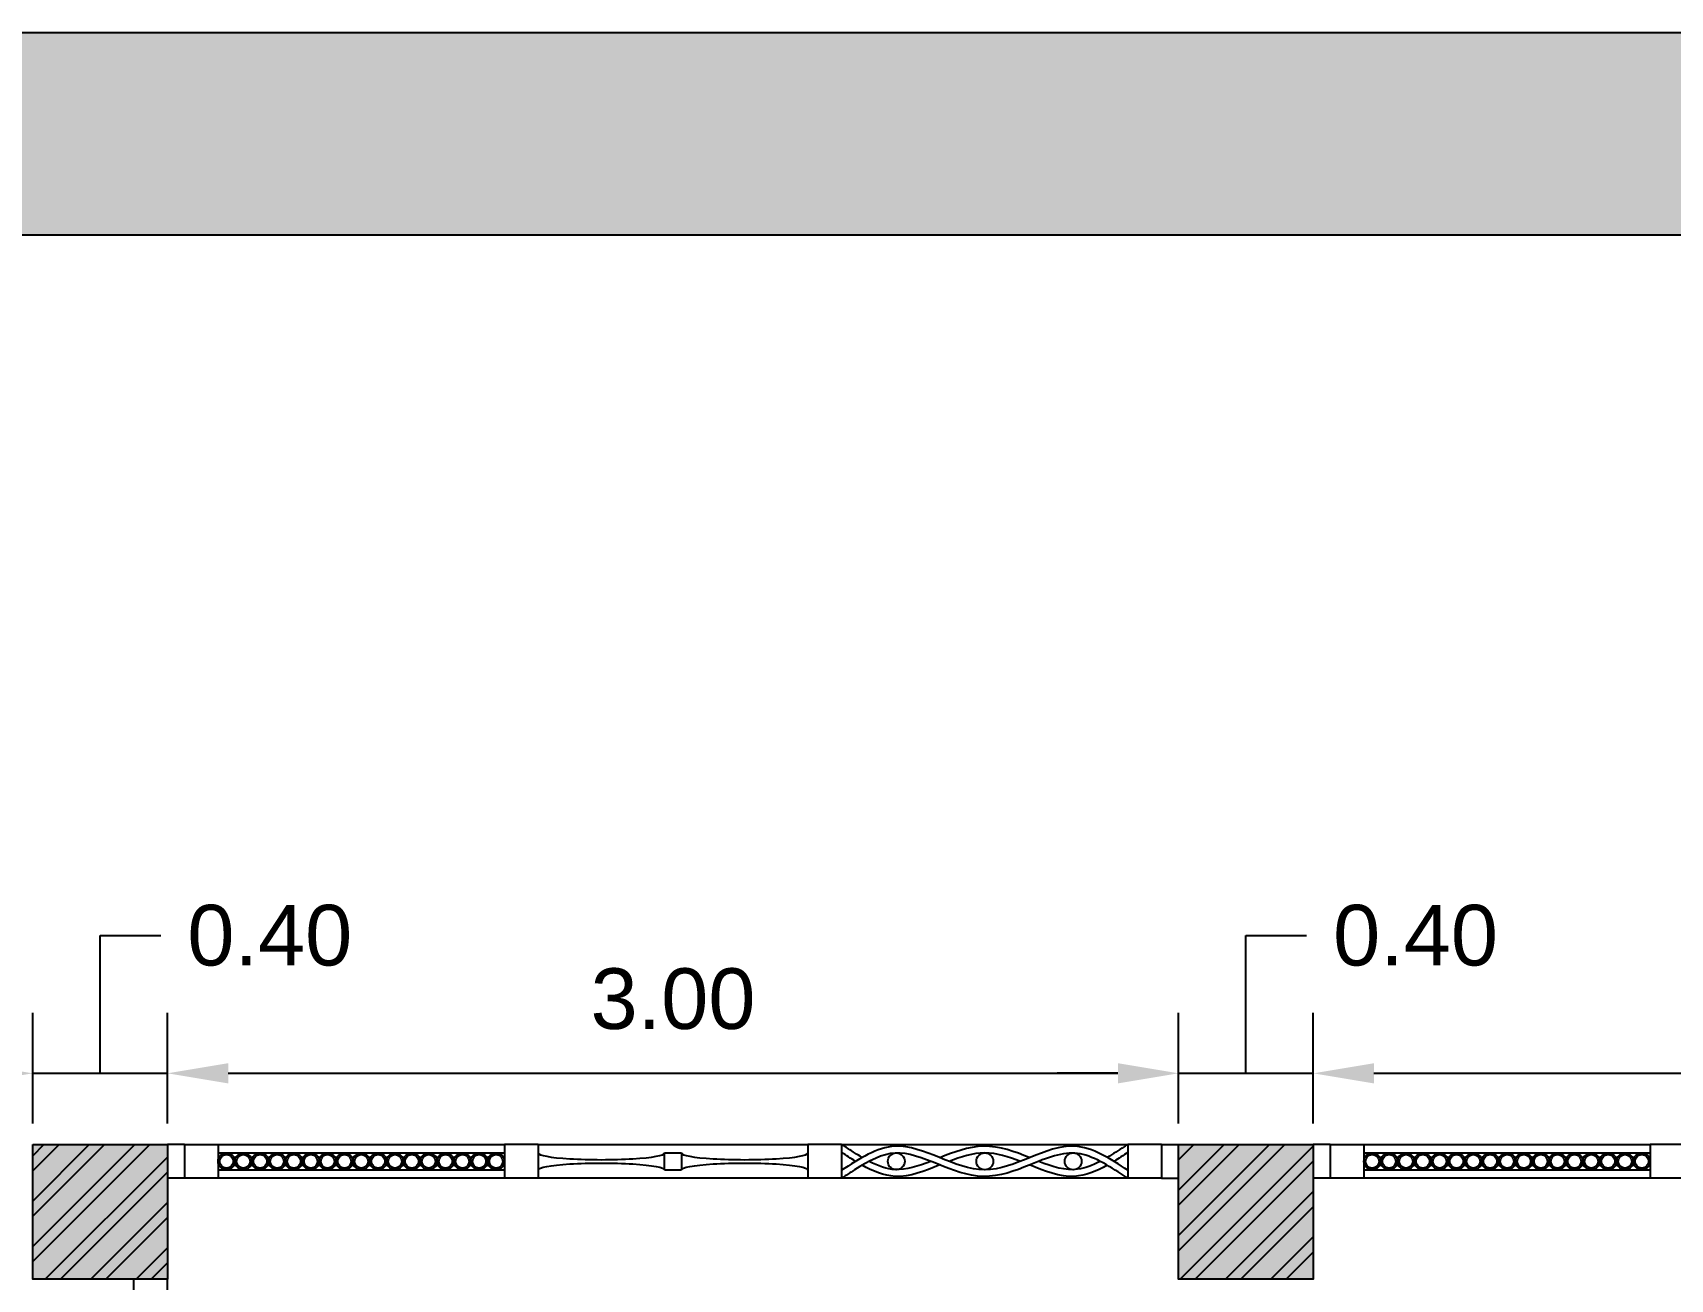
# Model space of a CAD drawing. Header units: millimetres. Extents: x 3409 to 3822, y 896 to 1108.
# Drawn here: x 3438.174 to 3443.033, y 1084.531 to 1088.231 of the extents above; entities that cross this region are included whole.
import ezdxf

# ---------------------------------------------------------------- set-up
doc = ezdxf.new("R2010")
doc.units = ezdxf.units.MM
for name, color, linetype in [('a-epipla', 8, 'Continuous'), ('a-toixoi', 5, 'Continuous'), ('DS_ST_quote 1_50', 7, 'Continuous'), ('edafos', 2, 'Continuous'), ('Layer1', 5, 'Continuous'), ('ypostilwmata', 232, 'Continuous')]:
    doc.layers.add(name, color=color, linetype=linetype)
doc.styles.get("Standard").update_dxf_attribs({"font": 'arial.ttf'})
doc.dimstyles.get("Standard").update_dxf_attribs({"dimtxt": 0.18, "dimasz": 0.18, "dimexe": 0.18, "dimexo": 0.0625, "dimgap": 0.09, "dimtad": 0, "dimtih": 1, "dimtoh": 1, "dimdec": 4, "dimzin": 0, "dimdsep": 46, "dimtxsty": 'Standard', "dimcen": 0.09, "dimadec": 0, "dimazin": 0, "dimtfac": 1, "dimtdec": 4, "dimtofl": 0, "dimtmove": 0, "dimatfit": 3, "dimfxl": 1, "dimtolj": 1, "dimtzin": 0, "dimarcsym": 0})

# ---------------------------------------------------------------- blocks, each defined once
blk = doc.blocks.new('*D38')
at = {"layer": 'Defpoints', "color": 0, "transparency": 16777216}
for p in [(3438.174, 1085.1424), (3435.174, 1084.9311), (3438.174, 1084.9311)]:
    blk.add_point(p, dxfattribs=at)
at = {"layer": 'DS_ST_quote 1_50', "color": 0, "lineweight": -2, "transparency": 16777216}
for p, q in [((3435.174, 1084.9936), (3435.174, 1085.3224)), ((3438.174, 1084.9936), (3438.174, 1085.3224)), ((3435.354, 1085.1424), (3437.994, 1085.1424))]:
    blk.add_line(p, q, dxfattribs=at)
at = {"layer": 'DS_ST_quote 1_50', "color": 0, "transparency": 16777216}
for points in [[(3435.354, 1085.1724), (3435.354, 1085.1124), (3435.174, 1085.1424)], [(3437.994, 1085.1724), (3437.994, 1085.1124), (3438.174, 1085.1424)]]:
    blk.add_solid(points, dxfattribs=at)
at = {"layer": 'DS_ST_quote 1_50', "color": 0, "transparency": 16777216, "insert": (3436.674, 1085.3356), "char_height": 0.18, "attachment_point": 5}
blk.add_mtext('\\A1;3.00', dxfattribs=at)
blk = doc.blocks.new('*D39')
at = {"layer": 'Defpoints', "color": 0, "transparency": 16777216}
for p in [(3438.574, 1085.1424), (3438.174, 1084.9311), (3438.574, 1084.9311)]:
    blk.add_point(p, dxfattribs=at)
at = {"layer": 'DS_ST_quote 1_50', "color": 0, "lineweight": -2, "transparency": 16777216}
for p, q in [((3438.374, 1085.1424), (3438.374, 1085.5512)), ((3438.374, 1085.5512), (3438.554, 1085.5512)), ((3438.174, 1084.9936), (3438.174, 1085.3224)), ((3438.574, 1084.9936), (3438.574, 1085.3224)), ((3437.994, 1085.1424), (3437.814, 1085.1424)), ((3438.174, 1085.1424), (3438.574, 1085.1424)), ((3438.754, 1085.1424), (3438.934, 1085.1424))]:
    blk.add_line(p, q, dxfattribs=at)
at = {"layer": 'DS_ST_quote 1_50', "color": 0, "transparency": 16777216}
for points in [[(3437.994, 1085.1724), (3437.994, 1085.1124), (3438.174, 1085.1424)], [(3438.754, 1085.1724), (3438.754, 1085.1124), (3438.574, 1085.1424)]]:
    blk.add_solid(points, dxfattribs=at)
at = {"layer": 'DS_ST_quote 1_50', "color": 0, "transparency": 16777216, "insert": (3438.8775, 1085.5512), "char_height": 0.18, "attachment_point": 5}
blk.add_mtext('\\A1;0.40', dxfattribs=at)
blk = doc.blocks.new('*D40')
at = {"layer": 'Defpoints', "color": 0, "transparency": 16777216}
for p in [(3441.574, 1085.1424), (3438.574, 1084.9311), (3441.574, 1084.9311)]:
    blk.add_point(p, dxfattribs=at)
at = {"layer": 'DS_ST_quote 1_50', "color": 0, "lineweight": -2, "transparency": 16777216}
for p, q in [((3438.574, 1084.9936), (3438.574, 1085.3224)), ((3441.574, 1084.9936), (3441.574, 1085.3224)), ((3438.754, 1085.1424), (3441.394, 1085.1424))]:
    blk.add_line(p, q, dxfattribs=at)
at = {"layer": 'DS_ST_quote 1_50', "color": 0, "transparency": 16777216}
for points in [[(3438.754, 1085.1724), (3438.754, 1085.1124), (3438.574, 1085.1424)], [(3441.394, 1085.1724), (3441.394, 1085.1124), (3441.574, 1085.1424)]]:
    blk.add_solid(points, dxfattribs=at)
at = {"layer": 'DS_ST_quote 1_50', "color": 0, "transparency": 16777216, "insert": (3440.074, 1085.3628), "char_height": 0.18, "attachment_point": 5}
blk.add_mtext('\\A1;3.00', dxfattribs=at)
blk = doc.blocks.new('*D41')
at = {"layer": 'Defpoints', "color": 0, "transparency": 16777216}
for p in [(3441.974, 1085.1424), (3441.574, 1084.9311), (3441.974, 1084.9311)]:
    blk.add_point(p, dxfattribs=at)
at = {"layer": 'DS_ST_quote 1_50', "color": 0, "lineweight": -2, "transparency": 16777216}
for p, q in [((3441.774, 1085.1424), (3441.774, 1085.5512)), ((3441.774, 1085.5512), (3441.954, 1085.5512)), ((3441.574, 1084.9936), (3441.574, 1085.3224)), ((3441.974, 1084.9936), (3441.974, 1085.3224)), ((3441.394, 1085.1424), (3441.214, 1085.1424)), ((3441.574, 1085.1424), (3441.974, 1085.1424)), ((3442.154, 1085.1424), (3442.334, 1085.1424))]:
    blk.add_line(p, q, dxfattribs=at)
at = {"layer": 'DS_ST_quote 1_50', "color": 0, "transparency": 16777216}
for points in [[(3441.394, 1085.1724), (3441.394, 1085.1124), (3441.574, 1085.1424)], [(3442.154, 1085.1724), (3442.154, 1085.1124), (3441.974, 1085.1424)]]:
    blk.add_solid(points, dxfattribs=at)
at = {"layer": 'DS_ST_quote 1_50', "color": 0, "transparency": 16777216, "insert": (3442.2775, 1085.5512), "char_height": 0.18, "attachment_point": 5}
blk.add_mtext('\\A1;0.40', dxfattribs=at)
blk = doc.blocks.new('*D42')
at = {"layer": 'Defpoints', "color": 0, "transparency": 16777216}
for p in [(3444.974, 1085.1424), (3441.974, 1084.9311), (3444.974, 1084.9311)]:
    blk.add_point(p, dxfattribs=at)
at = {"layer": 'DS_ST_quote 1_50', "color": 0, "lineweight": -2, "transparency": 16777216}
for p, q in [((3441.974, 1084.9936), (3441.974, 1085.3224)), ((3444.974, 1084.9936), (3444.974, 1085.3224)), ((3442.154, 1085.1424), (3444.794, 1085.1424))]:
    blk.add_line(p, q, dxfattribs=at)
at = {"layer": 'DS_ST_quote 1_50', "color": 0, "transparency": 16777216}
for points in [[(3442.154, 1085.1724), (3442.154, 1085.1124), (3441.974, 1085.1424)], [(3444.794, 1085.1724), (3444.794, 1085.1124), (3444.974, 1085.1424)]]:
    blk.add_solid(points, dxfattribs=at)
at = {"layer": 'DS_ST_quote 1_50', "color": 0, "transparency": 16777216, "insert": (3443.474, 1085.3374), "char_height": 0.18, "attachment_point": 5}
blk.add_mtext('\\A1;3.00', dxfattribs=at)

msp = doc.modelspace()

# ---------------------------------------------------------------- hatches: boundary and pattern name
at = {"layer": 'a-epipla'}
h = msp.add_hatch(dxfattribs=at)
h.set_pattern_fill('ANSI32', color=256, scale=0.01)
h.paths.add_polyline_path([(3418.174, 1084.9311), (3417.774, 1084.9311), (3417.774, 1084.5311), (3418.174, 1084.5311)])
h.paths.add_polyline_path([(3421.574, 1084.9311), (3421.174, 1084.9311), (3421.174, 1084.5311), (3421.574, 1084.5311)])
h.paths.add_polyline_path([(3424.974, 1084.9311), (3424.574, 1084.9311), (3424.574, 1084.5311), (3424.974, 1084.5311)])
h.paths.add_polyline_path([(3428.374, 1084.9311), (3427.974, 1084.9311), (3427.974, 1084.5311), (3428.374, 1084.5311)])
h.paths.add_polyline_path([(3431.774, 1084.9311), (3431.374, 1084.9311), (3431.374, 1084.5311), (3431.774, 1084.5311)])
h.paths.add_polyline_path([(3431.774, 1080.5312), (3431.374, 1080.5312), (3431.374, 1080.1312), (3431.774, 1080.1312)])
h.paths.add_polyline_path([(3428.374, 1080.5311), (3427.974, 1080.5311), (3427.974, 1080.1311), (3428.374, 1080.1311)])
h.paths.add_polyline_path([(3424.974, 1080.5311), (3424.574, 1080.5311), (3424.574, 1080.1311), (3424.974, 1080.1311)])
h.paths.add_polyline_path([(3421.574, 1080.5311), (3421.174, 1080.5311), (3421.174, 1080.1311), (3421.574, 1080.1311)])
h.paths.add_polyline_path([(3418.174, 1080.5311), (3417.774, 1080.5311), (3417.774, 1080.1311), (3418.174, 1080.1311)])
h.paths.add_polyline_path([(3435.174, 1084.9311), (3434.774, 1084.9311), (3434.774, 1084.5311), (3435.174, 1084.5311)])
h.paths.add_polyline_path([(3438.574, 1084.9311), (3438.174, 1084.9311), (3438.174, 1084.5311), (3438.574, 1084.5311)])
h.paths.add_polyline_path([(3441.974, 1084.9311), (3441.574, 1084.9311), (3441.574, 1084.5311), (3441.974, 1084.5311)])
h.paths.add_polyline_path([(3445.374, 1084.9311), (3444.974, 1084.9311), (3444.974, 1084.5311), (3445.374, 1084.5311)])
h.paths.add_polyline_path([(3445.374, 1080.5311), (3444.974, 1080.5311), (3444.974, 1080.1311), (3445.374, 1080.1311)])
h.paths.add_polyline_path([(3441.974, 1080.5311), (3441.574, 1080.5311), (3441.574, 1080.1311), (3441.974, 1080.1311)])
h.paths.add_polyline_path([(3438.574, 1080.5311), (3438.174, 1080.5311), (3438.174, 1080.1311), (3438.574, 1080.1311)])
h.paths.add_polyline_path([(3435.174, 1080.5312), (3434.774, 1080.5312), (3434.774, 1080.1312), (3435.174, 1080.1312)])
h.paths.add_polyline_path([(3451.774, 1084.9311), (3451.374, 1084.9311), (3451.374, 1084.5311), (3451.774, 1084.5311)])
h.paths.add_polyline_path([(3455.174, 1084.9311), (3454.774, 1084.9311), (3454.774, 1084.5311), (3455.174, 1084.5311)])
h.paths.add_polyline_path([(3458.574, 1084.9311), (3458.174, 1084.9311), (3458.174, 1084.5311), (3458.574, 1084.5311)])
h.paths.add_polyline_path([(3461.974, 1084.9311), (3461.574, 1084.9311), (3461.574, 1084.5311), (3461.974, 1084.5311)])
h.paths.add_polyline_path([(3451.774, 1080.5311), (3451.374, 1080.5311), (3451.374, 1080.1311), (3451.774, 1080.1311)])
h.paths.add_polyline_path([(3455.174, 1080.5311), (3454.774, 1080.5311), (3454.774, 1080.1311), (3455.174, 1080.1311)])
h.paths.add_polyline_path([(3458.574, 1080.5311), (3458.174, 1080.5311), (3458.174, 1080.1311), (3458.574, 1080.1311)])
h.paths.add_polyline_path([(3461.974, 1080.5312), (3461.574, 1080.5312), (3461.574, 1080.1312), (3461.974, 1080.1312)])
h.paths.add_polyline_path([(3465.374, 1084.9311), (3464.974, 1084.9311), (3464.974, 1084.5311), (3465.374, 1084.5311)])
h.paths.add_polyline_path([(3468.774, 1084.9311), (3468.374, 1084.9311), (3468.374, 1084.5311), (3468.774, 1084.5311)])
h.paths.add_polyline_path([(3472.174, 1084.9311), (3471.774, 1084.9311), (3471.774, 1084.5311), (3472.174, 1084.5311)])
h.paths.add_polyline_path([(3475.574, 1084.9311), (3475.174, 1084.9311), (3475.174, 1084.5311), (3475.574, 1084.5311)])
h.paths.add_polyline_path([(3478.974, 1084.9311), (3478.574, 1084.9311), (3478.574, 1084.5311), (3478.974, 1084.5311)])
h.paths.add_polyline_path([(3478.974, 1080.5311), (3478.574, 1080.5311), (3478.574, 1080.1311), (3478.974, 1080.1311)])
h.paths.add_polyline_path([(3475.574, 1080.5311), (3475.174, 1080.5311), (3475.174, 1080.1311), (3475.574, 1080.1311)])
h.paths.add_polyline_path([(3472.174, 1080.5311), (3471.774, 1080.5311), (3471.774, 1080.1311), (3472.174, 1080.1311)])
h.paths.add_polyline_path([(3468.774, 1080.5311), (3468.374, 1080.5311), (3468.374, 1080.1311), (3468.774, 1080.1311)])
h.paths.add_polyline_path([(3465.374, 1080.5312), (3464.974, 1080.5312), (3464.974, 1080.1312), (3465.374, 1080.1312)])
h = msp.add_hatch(dxfattribs=at)
h.set_pattern_fill('AR-CONC', color=256, scale=0.00088)
h.paths.add_polyline_path([(3418.174, 1084.9311), (3417.774, 1084.9311), (3417.774, 1084.5311), (3418.174, 1084.5311)])
h.paths.add_polyline_path([(3421.574, 1084.9311), (3421.174, 1084.9311), (3421.174, 1084.5311), (3421.574, 1084.5311)])
h.paths.add_polyline_path([(3418.174, 1080.5311), (3417.774, 1080.5311), (3417.774, 1080.1311), (3418.174, 1080.1311)])
h.paths.add_polyline_path([(3421.574, 1080.5311), (3421.174, 1080.5311), (3421.174, 1080.1311), (3421.574, 1080.1311)])
h.paths.add_polyline_path([(3424.974, 1084.9311), (3424.574, 1084.9311), (3424.574, 1084.5311), (3424.974, 1084.5311)])
h.paths.add_polyline_path([(3424.974, 1080.5311), (3424.574, 1080.5311), (3424.574, 1080.1311), (3424.974, 1080.1311)])
h.paths.add_polyline_path([(3428.374, 1080.5311), (3427.974, 1080.5311), (3427.974, 1080.1311), (3428.374, 1080.1311)])
h.paths.add_polyline_path([(3428.374, 1084.9311), (3427.974, 1084.9311), (3427.974, 1084.5311), (3428.374, 1084.5311)])
h.paths.add_polyline_path([(3431.774, 1084.9311), (3431.374, 1084.9311), (3431.374, 1084.5311), (3431.774, 1084.5311)])
h.paths.add_polyline_path([(3431.774, 1080.5312), (3431.374, 1080.5312), (3431.374, 1080.1312), (3431.774, 1080.1312)])
h.paths.add_polyline_path([(3435.174, 1080.5312), (3434.774, 1080.5312), (3434.774, 1080.1312), (3435.174, 1080.1312)])
h.paths.add_polyline_path([(3435.174, 1084.9311), (3434.774, 1084.9311), (3434.774, 1084.5311), (3435.174, 1084.5311)])
h.paths.add_polyline_path([(3438.574, 1084.9311), (3438.174, 1084.9311), (3438.174, 1084.5311), (3438.574, 1084.5311)])
h.paths.add_polyline_path([(3438.574, 1080.5311), (3438.174, 1080.5311), (3438.174, 1080.1311), (3438.574, 1080.1311)])
h.paths.add_polyline_path([(3441.974, 1084.9311), (3441.574, 1084.9311), (3441.574, 1084.5311), (3441.974, 1084.5311)])
h.paths.add_polyline_path([(3441.974, 1080.5311), (3441.574, 1080.5311), (3441.574, 1080.1311), (3441.974, 1080.1311)])
h.paths.add_polyline_path([(3445.374, 1084.9311), (3444.974, 1084.9311), (3444.974, 1084.5311), (3445.374, 1084.5311)])
h.paths.add_polyline_path([(3445.374, 1080.5311), (3444.974, 1080.5311), (3444.974, 1080.1311), (3445.374, 1080.1311)])
h.paths.add_polyline_path([(3451.774, 1084.9311), (3451.374, 1084.9311), (3451.374, 1084.5311), (3451.774, 1084.5311)])
h.paths.add_polyline_path([(3455.174, 1084.9311), (3454.774, 1084.9311), (3454.774, 1084.5311), (3455.174, 1084.5311)])
h.paths.add_polyline_path([(3451.774, 1080.5311), (3451.374, 1080.5311), (3451.374, 1080.1311), (3451.774, 1080.1311)])
h.paths.add_polyline_path([(3455.174, 1080.5311), (3454.774, 1080.5311), (3454.774, 1080.1311), (3455.174, 1080.1311)])
h.paths.add_polyline_path([(3458.574, 1084.9311), (3458.174, 1084.9311), (3458.174, 1084.5311), (3458.574, 1084.5311)])
h.paths.add_polyline_path([(3458.574, 1080.5311), (3458.174, 1080.5311), (3458.174, 1080.1311), (3458.574, 1080.1311)])
h.paths.add_polyline_path([(3461.974, 1084.9311), (3461.574, 1084.9311), (3461.574, 1084.5311), (3461.974, 1084.5311)])
h.paths.add_polyline_path([(3461.974, 1080.5312), (3461.574, 1080.5312), (3461.574, 1080.1312), (3461.974, 1080.1312)])
h.paths.add_polyline_path([(3465.374, 1084.9311), (3464.974, 1084.9311), (3464.974, 1084.5311), (3465.374, 1084.5311)])
h.paths.add_polyline_path([(3465.374, 1080.5312), (3464.974, 1080.5312), (3464.974, 1080.1312), (3465.374, 1080.1312)])
h.paths.add_polyline_path([(3468.774, 1084.9311), (3468.374, 1084.9311), (3468.374, 1084.5311), (3468.774, 1084.5311)])
h.paths.add_polyline_path([(3468.774, 1080.5311), (3468.374, 1080.5311), (3468.374, 1080.1311), (3468.774, 1080.1311)])
h.paths.add_polyline_path([(3472.174, 1084.9311), (3471.774, 1084.9311), (3471.774, 1084.5311), (3472.174, 1084.5311)])
h.paths.add_polyline_path([(3472.174, 1080.5311), (3471.774, 1080.5311), (3471.774, 1080.1311), (3472.174, 1080.1311)])
h.paths.add_polyline_path([(3475.574, 1084.9311), (3475.174, 1084.9311), (3475.174, 1084.5311), (3475.574, 1084.5311)])
h.paths.add_polyline_path([(3475.574, 1080.5311), (3475.174, 1080.5311), (3475.174, 1080.1311), (3475.574, 1080.1311)])
h.paths.add_polyline_path([(3478.974, 1080.5311), (3478.574, 1080.5311), (3478.574, 1080.1311), (3478.974, 1080.1311)])
h.paths.add_polyline_path([(3478.974, 1084.9311), (3478.574, 1084.9311), (3478.574, 1084.5311), (3478.974, 1084.5311)])
at = {"layer": 'Layer1'}
h = msp.add_hatch(color=256, dxfattribs=at)
h.dxf.hatch_style = 1
h.paths.add_polyline_path([(3461.974, 1087.6311), (3461.974, 1088.2311), (3434.774, 1088.2311), (3434.774, 1087.6311)])

# ---------------------------------------------------------------- linework, layer by layer
at = {"layer": 'a-epipla'}
for p, q in [((3438.624, 1084.9311), (3438.574, 1084.9311)), ((3438.624, 1084.9311), (3438.624, 1084.8311)), ((3438.624, 1084.9311), (3438.724, 1084.9311)), ((3438.724, 1084.9311), (3439.574, 1084.9311)), ((3438.724, 1084.9311), (3438.724, 1084.8311)), ((3439.574, 1084.9311), (3439.574, 1084.8311)), ((3439.674, 1084.9311), (3439.574, 1084.9311)), ((3439.674, 1084.9311), (3440.474, 1084.9311)), ((3439.674, 1084.9311), (3439.674, 1084.8311)), ((3440.474, 1084.9311), (3440.474, 1084.8311)), ((3440.574, 1084.9311), (3440.474, 1084.9311)), ((3440.574, 1084.9311), (3441.424, 1084.9311)), ((3440.574, 1084.9311), (3440.574, 1084.8311)), ((3441.424, 1084.9311), (3441.424, 1084.8311)), ((3441.524, 1084.9311), (3441.424, 1084.9311)), ((3441.524, 1084.9311), (3441.524, 1084.8311)), ((3441.524, 1084.9311), (3441.574, 1084.9311)), ((3442.024, 1084.9311), (3441.974, 1084.9311)), ((3442.024, 1084.9311), (3442.024, 1084.8311)), ((3442.024, 1084.9311), (3442.124, 1084.9311)), ((3442.124, 1084.9311), (3442.974, 1084.9311)), ((3442.124, 1084.9311), (3442.124, 1084.8311)), ((3442.974, 1084.9311), (3442.974, 1084.8311)), ((3443.074, 1084.9311), (3442.974, 1084.9311)), ((3438.724, 1084.9061), (3439.574, 1084.9061)), ((3440.049, 1084.8561), (3440.049, 1084.9061)), ((3440.049, 1084.9061), (3440.099, 1084.9061)), ((3440.099, 1084.9061), (3440.099, 1084.8561)), ((3442.124, 1084.9061), (3442.974, 1084.9061)), ((3438.624, 1084.8311), (3438.574, 1084.8311)), ((3438.724, 1084.8311), (3438.624, 1084.8311)), ((3438.724, 1084.8561), (3439.574, 1084.8561)), ((3439.574, 1084.8311), (3438.724, 1084.8311)), ((3439.674, 1084.8311), (3439.574, 1084.8311)), ((3440.474, 1084.8311), (3439.674, 1084.8311)), ((3440.049, 1084.8561), (3440.099, 1084.8561)), ((3440.574, 1084.8311), (3440.474, 1084.8311)), ((3441.424, 1084.8311), (3440.574, 1084.8311)), ((3441.524, 1084.8311), (3441.424, 1084.8311)), ((3441.524, 1084.8311), (3441.574, 1084.8311)), ((3442.024, 1084.8311), (3441.974, 1084.8311)), ((3442.124, 1084.8311), (3442.024, 1084.8311)), ((3442.124, 1084.8561), (3442.974, 1084.8561)), ((3442.974, 1084.8311), (3442.124, 1084.8311)), ((3443.074, 1084.8311), (3442.974, 1084.8311)), ((3438.474, 1084.4811), (3438.474, 1084.5311)), ((3438.574, 1084.4811), (3438.574, 1084.5311))]:
    msp.add_line(p, q, dxfattribs=at)
for centre, radius in [((3438.749, 1084.8811), 0.025), ((3438.749, 1084.8811), 0.02), ((3438.799, 1084.8811), 0.025), ((3438.799, 1084.8811), 0.02), ((3438.849, 1084.8811), 0.025), ((3438.849, 1084.8811), 0.02), ((3438.899, 1084.8811), 0.025), ((3438.899, 1084.8811), 0.02), ((3438.949, 1084.8811), 0.025), ((3438.949, 1084.8811), 0.02), ((3438.999, 1084.8811), 0.025), ((3438.999, 1084.8811), 0.02), ((3439.049, 1084.8811), 0.025), ((3439.049, 1084.8811), 0.02), ((3439.099, 1084.8811), 0.025), ((3439.099, 1084.8811), 0.02), ((3439.149, 1084.8811), 0.025), ((3439.149, 1084.8811), 0.02), ((3439.199, 1084.8811), 0.025), ((3439.199, 1084.8811), 0.02), ((3439.249, 1084.8811), 0.025), ((3439.249, 1084.8811), 0.02), ((3439.299, 1084.8811), 0.025), ((3439.299, 1084.8811), 0.02), ((3439.349, 1084.8811), 0.025), ((3439.349, 1084.8811), 0.02), ((3439.399, 1084.8811), 0.025), ((3439.399, 1084.8811), 0.02), ((3439.449, 1084.8811), 0.025), ((3439.449, 1084.8811), 0.02), ((3439.499, 1084.8811), 0.025), ((3439.499, 1084.8811), 0.02), ((3439.549, 1084.8811), 0.025), ((3439.549, 1084.8811), 0.02), ((3440.7366, 1084.8811), 0.025), ((3440.9991, 1084.8811), 0.025), ((3441.2616, 1084.8811), 0.025), ((3442.149, 1084.8811), 0.025), ((3442.149, 1084.8811), 0.02), ((3442.199, 1084.8811), 0.025), ((3442.199, 1084.8811), 0.02), ((3442.249, 1084.8811), 0.025), ((3442.249, 1084.8811), 0.02), ((3442.299, 1084.8811), 0.025), ((3442.299, 1084.8811), 0.02), ((3442.349, 1084.8811), 0.025), ((3442.349, 1084.8811), 0.02), ((3442.399, 1084.8811), 0.025), ((3442.399, 1084.8811), 0.02), ((3442.449, 1084.8811), 0.025), ((3442.449, 1084.8811), 0.02), ((3442.499, 1084.8811), 0.025), ((3442.499, 1084.8811), 0.02), ((3442.549, 1084.8811), 0.025), ((3442.549, 1084.8811), 0.02), ((3442.599, 1084.8811), 0.025), ((3442.599, 1084.8811), 0.02), ((3442.649, 1084.8811), 0.025), ((3442.649, 1084.8811), 0.02), ((3442.699, 1084.8811), 0.025), ((3442.699, 1084.8811), 0.02), ((3442.749, 1084.8811), 0.025), ((3442.749, 1084.8811), 0.02), ((3442.799, 1084.8811), 0.025), ((3442.799, 1084.8811), 0.02), ((3442.849, 1084.8811), 0.025), ((3442.849, 1084.8811), 0.02), ((3442.899, 1084.8811), 0.025), ((3442.899, 1084.8811), 0.02), ((3442.949, 1084.8811), 0.025), ((3442.949, 1084.8811), 0.02)]:
    msp.add_circle(centre, radius, dxfattribs=at)
for centre in [(3439.8615, 1084.9061), (3440.2865, 1084.9061)]:
    msp.add_ellipse(centre, major_axis=(-0.1875, 0), ratio=0.106667, start_param=0, end_param=3.141593, dxfattribs=at)
at = {"layer": 'a-epipla', "extrusion": (0, 0, -1)}
for centre in [(3439.8615, 1084.856), (3440.2865, 1084.856)]:
    msp.add_ellipse(centre, major_axis=(-0.1875, 0), ratio=0.106667, start_param=0, end_param=3.141593, dxfattribs=at)
at = {"layer": 'a-epipla'}
msp.add_spline([(3441.424, 1084.8545), (3441.2653, 1084.9258), (3440.9991, 1084.8561), (3440.733, 1084.9258), (3440.574, 1084.8545)], degree=3, dxfattribs=at)
for points, knots in [([(3440.6354, 1084.8927), (3440.6279, 1084.8971), (3440.6204, 1084.9017), (3440.6036, 1084.9123), (3440.5943, 1084.9184), (3440.585, 1084.9245), (3440.5816, 1084.9267), (3440.5782, 1084.9289), (3440.5748, 1084.9311)], [0.84174953, 0.84174953, 0.84174953, 0.84174953, 0.86739351, 0.86739351, 0.8984503, 0.8984503, 0.8984503, 0.90967283, 0.90967283, 0.90967283, 0.90967283]), ([(3441.1322, 1084.8919), (3441.1319, 1084.892), (3441.1316, 1084.8922), (3441.0887, 1084.9094), (3441.0434, 1084.927), (3440.9497, 1084.9252), (3440.9068, 1084.9083), (3440.866, 1084.8919)], [0.3210748, 0.3210748, 0.3210748, 0.3210748, 0.3220109, 0.3220109, 0.452396, 0.452396, 0.5772589, 0.5772589, 0.5772589, 0.5772589]), ([(3441.4232, 1084.9311), (3441.4198, 1084.9289), (3441.4165, 1084.9267), (3441.4131, 1084.9245), (3441.396, 1084.9133), (3441.3792, 1084.9024), (3441.3627, 1084.8928)], [-0.01121311, -0.01121311, -0.01121311, -0.01121311, 0, 0, 0, 0.05672948, 0.05672948, 0.05672948, 0.05672948]), ([(3441.4232, 1084.8311), (3441.4198, 1084.8334), (3441.4165, 1084.8356), (3441.4131, 1084.8378), (3441.3647, 1084.8695), (3441.318, 1084.8989), (3441.2314, 1084.9107), (3441.1838, 1084.8911), (3441.0887, 1084.8529), (3441.0434, 1084.8353), (3440.9477, 1084.8371), (3440.903, 1084.8555), (3440.8145, 1084.8912), (3440.7713, 1084.908), (3440.6953, 1084.9036), (3440.6549, 1084.8825), (3440.6036, 1084.8499), (3440.5943, 1084.8439), (3440.585, 1084.8378), (3440.5816, 1084.8356), (3440.5782, 1084.8334), (3440.5748, 1084.8311)], [-0.0112131, -0.0112131, -0.0112131, -0.0112131, 0, 0, 0, 0.1610054, 0.1610054, 0.3220109, 0.3220109, 0.452396, 0.452396, 0.5827812, 0.5827812, 0.7250873, 0.7250873, 0.8673935, 0.8673935, 0.8984503, 0.8984503, 0.8984503, 0.9096728, 0.9096728, 0.9096728, 0.9096728]), ([(3440.839, 1084.8811), (3440.801, 1084.8663), (3440.7653, 1084.8547), (3440.7086, 1084.8579), (3440.6828, 1084.8674), (3440.6562, 1084.8811)], [0.6052272, 0.6052272, 0.6052272, 0.6052272, 0.7250873, 0.7250873, 0.8177004, 0.8177004, 0.8177004, 0.8177004]), ([(3441.1051, 1084.8811), (3441.07, 1084.8947), (3440.9991, 1084.9175), (3440.9283, 1084.8947), (3440.8931, 1084.8811)], [0.3412053, 0.3412053, 0.3412053, 0.3412053, 0.4491388, 0.5571217, 0.5571217, 0.5571217, 0.5571217]), ([(3441.3417, 1084.8811), (3441.3187, 1084.8692), (3441.2963, 1084.8604), (3441.2392, 1084.8526), (3441.2009, 1084.8649), (3441.1592, 1084.8811)], [0.080857, 0.080857, 0.080857, 0.080857, 0.1610054, 0.1610054, 0.2929507, 0.2929507, 0.2929507, 0.2929507]), ([(3440.866, 1084.8704), (3440.8209, 1084.8521), (3440.7423, 1084.8206), (3440.6675, 1084.8516), (3440.6354, 1084.8696)], [0.5849327, 0.5849327, 0.5849327, 0.5849327, 0.7242857, 0.8305677, 0.8305677, 0.8305677, 0.8305677]), ([(3441.3627, 1084.8695), (3441.3306, 1084.8516), (3441.2558, 1084.8206), (3441.1774, 1084.8521), (3441.1322, 1084.8704)], [0.0679649, 0.0679649, 0.0679649, 0.0679649, 0.1739844, 0.3134011, 0.3134011, 0.3134011, 0.3134011])]:
    msp.add_open_spline(points, degree=3, knots=knots, dxfattribs=at)
for points in [[(3440.6157, 1084.8811), (3440.6018, 1084.8896), (3440.5879, 1084.8987), (3440.574, 1084.9078)], [(3441.424, 1084.9078), (3441.4102, 1084.8987), (3441.3963, 1084.8896), (3441.3825, 1084.8811)]]:
    msp.add_open_spline(points, degree=3, dxfattribs=at)
at = {"layer": 'a-toixoi'}
msp.add_line((3434.774, 1087.6311), (3461.974, 1087.6311), dxfattribs=at)
at = {"layer": 'edafos'}
msp.add_line((3486.3566, 1088.2311), (3410.124, 1088.2311), dxfattribs=at)
at = {"layer": 'ypostilwmata'}
for points in [[(3438.174, 1084.9311), (3438.574, 1084.9311), (3438.574, 1084.5311), (3438.174, 1084.5311)], [(3441.574, 1084.9311), (3441.974, 1084.9311), (3441.974, 1084.5311), (3441.574, 1084.5311)]]:
    msp.add_lwpolyline(points, close=True, dxfattribs=at)

# ---------------------------------------------------------------- dimensions: what is measured, and where the dimension line sits
at = {"layer": 'DS_ST_quote 1_50'}
for base, p1, p2, picture, middle in [((3438.574, 1085.1424), (3438.174, 1084.9311), (3438.574, 1084.9311), '*D39', (3438.644, 1085.5512)), ((3441.974, 1085.1424), (3441.574, 1084.9311), (3441.974, 1084.9311), '*D41', (3442.044, 1085.5512))]:
    dim = msp.add_linear_dim(base=base, p1=p1, p2=p2, dimstyle='Standard', override={"dimdec": 2, "dimtdec": 2, "dimtmove": 1, "dimfxl": 0.05}, dxfattribs=at)
    dim.commit()
    dim.dimension.update_dxf_attribs({"geometry": picture, "text_midpoint": middle})
for base, p1, p2, picture, middle in [((3441.574, 1085.1424), (3438.574, 1084.9311), (3441.574, 1084.9311), '*D40', (3440.074, 1085.3628)), ((3444.974, 1085.1424), (3441.974, 1084.9311), (3444.974, 1084.9311), '*D42', (3443.474, 1085.3374)), ((3438.174, 1085.1424), (3435.174, 1084.9311), (3438.174, 1084.9311), '*D38', (3436.674, 1085.3356))]:
    dim = msp.add_linear_dim(base=base, p1=p1, p2=p2, dimstyle='Standard', override={"dimdec": 2, "dimtdec": 2, "dimtmove": 1, "dimfxl": 0.05}, dxfattribs=at)
    dim.commit()
    dim.dimension.update_dxf_attribs({"geometry": picture, "text_midpoint": middle, "dimtype": 160})

doc.saveas('drawing.dxf')
